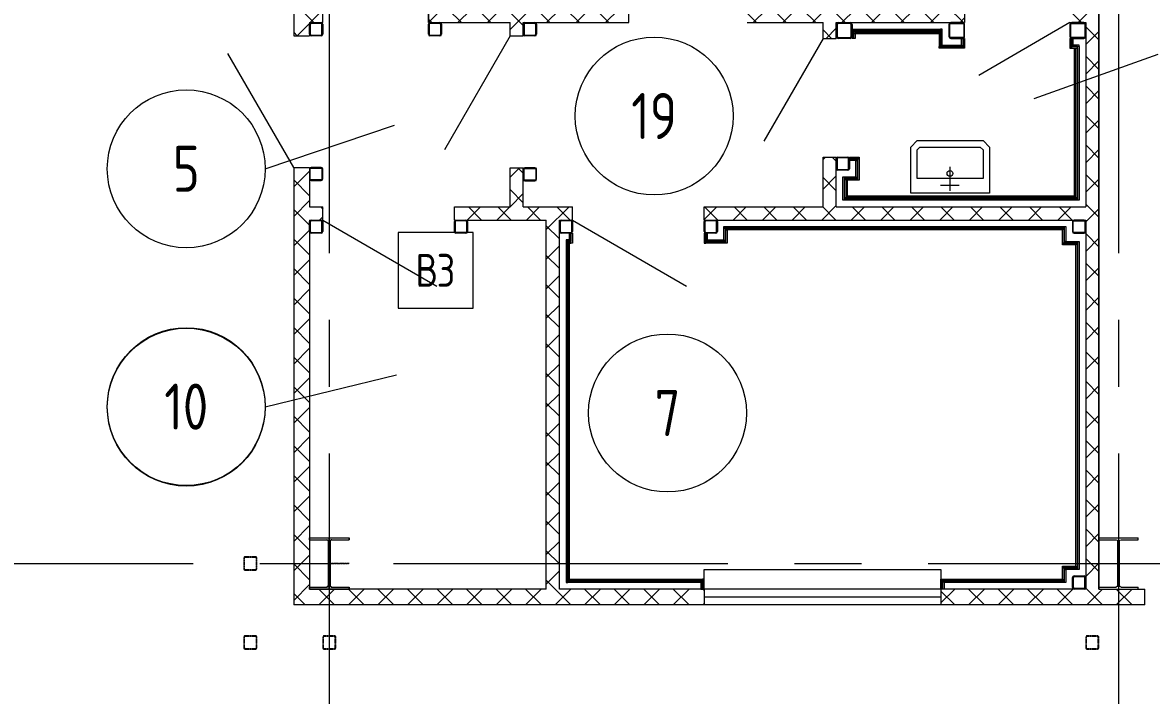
# Model space of a CAD drawing. Header units: millimetres. Extents: x -553547 to 230550, y -59438 to 214451.
# Drawn here: x 89583 to 98164, y 7487 to 12601 of the extents above; entities that cross this region are included whole.
import ezdxf
from ezdxf import colors
from ezdxf.entities.mleader import LeaderData, LeaderLine
from ezdxf.math import Vec2, Vec3

# ---------------------------------------------------------------- set-up
doc = ezdxf.new("R2010")
doc.units = ezdxf.units.MM
doc.linetypes.add('GOST2.303 6', pattern=[12, 8, -1.5, 1, -1.5])
doc.linetypes.add('осевая', pattern=[50.8, 31.75, -6.35, 6.35, -6.35])
for name, color, linetype, lineweight in [('0Оси', 252, 'GOST2.303 6', 13), ('_Оси', 252, 'Continuous', 9), ('АР_Двери', 250, 'Continuous', 9), ('АР_Окна', 160, 'Continuous', 20), ('АР_Площади', 250, 'Continuous', 20), ('АР_Размеры', 7, 'Continuous', 20), ('АР_Стены и перегородки', 154, 'Continuous', 50), ('АР_Штриховка', 7, 'Continuous', 20), ('Цоколь', 253, 'Continuous', 35)]:
    doc.layers.add(name, color=color, linetype=linetype, lineweight=lineweight)
doc.layers.add('АТ_Кабельный короб', color=7, linetype='Continuous', lineweight=50, true_color=0xff01ff)
doc.styles.add('GOST type A', font='GOST2304A.ttf')
doc.linetypes.add('КАБЕЛЬ_В_КОРОБЕ', pattern='A,5,[130,ltypeshp.shx,S=1,R=0,X=0,Y=0],1.5,[130,ltypeshp.shx,S=1.5,R=90,X=0,Y=-1],0,[130,ltypeshp.shx,S=2.1,R=90,X=0,Y=1],1,[130,ltypeshp.shx,S=1,R=0,X=0.5,Y=0],5', length=12.5)

# ---------------------------------------------------------------- blocks, each defined once
blk = doc.blocks.new('Несущая колонна')
at = {"color": 0, "linetype": 'ByBlock', "lineweight": -2, "extrusion": (0, 0, -1)}
for p, q in [((74798.1, 37252.3), (74798.1, 37267.3)), ((74798.1, 37267.3), (75098.1, 37267.3)), ((74798.1, 37252.3), (74929.1, 37252.3)), ((74967.1, 37252.3), (75098.1, 37252.3)), ((75098.1, 37252.3), (75098.1, 37267.3)), ((74942.1, 36905.3), (74942.1, 37239.3)), ((74954.1, 36905.3), (74954.1, 37239.3)), ((74798.1, 36877.3), (74798.1, 36892.3)), ((74798.1, 36892.3), (74929.1, 36892.3)), ((74798.1, 36877.3), (75098.1, 36877.3)), ((74967.1, 36892.3), (75098.1, 36892.3)), ((75098.1, 36877.3), (75098.1, 36892.3))]:
    blk.add_line(p, q, dxfattribs=at)
at = {"color": 18, "lineweight": 0, "true_color": 0x000000}
for points in [[(74948.1, 37267.3), (74948.1, 36877.3)], [(74954.1, 37072.3), (74942.1, 37072.3)]]:
    blk.add_lwpolyline(points, dxfattribs=at)
at = {"color": 0, "linetype": 'ByBlock', "lineweight": -2, "extrusion": (0, 0, -1)}
for centre, start, end in [((-74929.1, 37239.3), 90, 180), ((-74967.1, 37239.3), 360, 90), ((-74929.1, 36905.3), 180, 270), ((-74967.1, 36905.3), 270, 0)]:
    blk.add_arc(centre, 13, start, end, dxfattribs=at)
blk = doc.blocks.new('A$C62bef24c')
at = {"color": 252}
for points in [[(-640, -50.2), (-560, -50.2, 0.414214), (-550, -40.2), (-550, 39.8, 0.414214), (-560, 49.8), (-640, 49.8, 0.414214), (-650, 39.8), (-650, -40.2, 0.414214)], [(-640, -46.2), (-560, -46.2, 0.414214), (-554, -40.2), (-554, 39.8, 0.414214), (-560, 45.8), (-640, 45.8, 0.414214), (-646, 39.8), (-646, -40.2, 0.414214)], [(-640, -650.2), (-560, -650.2, 0.414214), (-550, -640.2), (-550, -560.2, 0.414214), (-560, -550.2), (-640, -550.2, 0.414214), (-650, -560.2), (-650, -640.2, 0.414214)], [(-640, -646.2), (-560, -646.2, 0.414214), (-554, -640.2), (-554, -560.2, 0.414214), (-560, -554.2), (-640, -554.2, 0.414214), (-646, -560.2), (-646, -640.2, 0.414214)], [(-40, -650.2), (40, -650.2, 0.414214), (50, -640.2), (50, -560.2, 0.414214), (40, -550.2), (-40, -550.2, 0.414214), (-50, -560.2), (-50, -640.2, 0.414214)], [(-40, -646.2), (40, -646.2, 0.414214), (46, -640.2), (46, -560.2, 0.414214), (40, -554.2), (-40, -554.2, 0.414214), (-46, -560.2), (-46, -640.2, 0.414214)], [(5760, -650.2), (5840, -650.2, 0.414214), (5850, -640.2), (5850, -560.2, 0.414214), (5840, -550.2), (5760, -550.2, 0.414214), (5750, -560.2), (5750, -640.2, 0.414214)], [(5760, -646.2), (5840, -646.2, 0.414214), (5846, -640.2), (5846, -560.2, 0.414214), (5840, -554.2), (5760, -554.2, 0.414214), (5754, -560.2), (5754, -640.2, 0.414214)]]:
    blk.add_lwpolyline(points, format="xyb", close=True, dxfattribs=at)
at = {"layer": '0Оси', "color": 252}
for p, q in [((0, 0), (0, 195)), ((0, 195), (0, -195)), ((-150, 0), (150, 0)), ((150, 0), (0, 0))]:
    blk.add_line(p, q, dxfattribs=at)
blk = doc.blocks.new('АР')
at = {"color": 252}
ml = blk.add_multileader_mtext('Standard', dxfattribs=at)
ml.set_content('0,000', color=252, style='GOST type A')
ml.set_leader_properties(color=256)
ml.build(insert=Vec2(0, 0))
ml.multileader.update_dxf_attribs({"has_dogleg": 0, "has_text_frame": 1, "text_left_attachment_type": 7, "text_right_attachment_type": 6, "dogleg_length": 0, "arrow_head_size": 200})
ctx = ml.context
ctx.base_point, ctx.char_height, ctx.arrow_head_size, ctx.landing_gap_size, ctx.plane_origin = Vec3(649404.1, -245448.8), 250, 200, 50, Vec3(-514199.9, -248177.5)
ctx.left_attachment, ctx.right_attachment = 7, 6
notes = []
notes.append((ctx, [(0, (0, 0, 0), (0, 0), (1, 0), 1, [])]))
ctx.mtext.insert, ctx.mtext.flow_direction = Vec3(649454.1, -245161.3), 5
ml = blk.add_multileader_mtext('Standard', dxfattribs=at)
ml.set_content('0,000', color=252, style='GOST type A')
ml.set_leader_properties(color=256)
ml.build(insert=Vec2(0, 0))
ml.multileader.update_dxf_attribs({"has_dogleg": 0, "has_text_frame": 1, "text_left_attachment_type": 7, "text_right_attachment_type": 6, "dogleg_length": 0, "arrow_head_size": 200})
ctx = ml.context
ctx.base_point, ctx.char_height, ctx.arrow_head_size, ctx.landing_gap_size, ctx.plane_origin = Vec3(641715.8, -241787.5), 250, 200, 50, Vec3(-521888.2, -239063.6)
ctx.left_attachment, ctx.right_attachment = 7, 6
notes.append((ctx, [(0, (0, 0, 0), (0, 0), (1, 0), 1, [])]))
ctx.mtext.insert, ctx.mtext.flow_direction = Vec3(641765.8, -241500), 5
ml = blk.add_multileader_mtext('Standard', dxfattribs=at)
ml.set_content('-0,020', color=252, style='GOST type A')
ml.set_leader_properties(color=256)
ml.build(insert=Vec2(0, 0))
ml.multileader.update_dxf_attribs({"has_dogleg": 0, "has_text_frame": 1, "text_left_attachment_type": 7, "text_right_attachment_type": 6, "dogleg_length": 0, "arrow_head_size": 200})
ctx = ml.context
ctx.base_point, ctx.char_height, ctx.arrow_head_size, ctx.landing_gap_size, ctx.plane_origin = Vec3(677883.5, -235529.3), 250, 200, 50, Vec3(-485627.9, -231830.1)
ctx.left_attachment, ctx.right_attachment = 7, 6
notes.append((ctx, [(0, (0, 0, 0), (0, 0), (1, 0), 1, [])]))
ctx.mtext.insert, ctx.mtext.flow_direction = Vec3(677933.5, -235241.8), 5
ml = blk.add_multileader_mtext('Standard', dxfattribs=at)
ml.set_content('0,000', color=252, style='GOST type A')
ml.set_leader_properties(color=256)
ml.build(insert=Vec2(0, 0))
ml.multileader.update_dxf_attribs({"has_dogleg": 0, "has_text_frame": 1, "text_left_attachment_type": 7, "text_right_attachment_type": 6, "dogleg_length": 0, "arrow_head_size": 200})
ctx = ml.context
ctx.base_point, ctx.char_height, ctx.arrow_head_size, ctx.landing_gap_size, ctx.plane_origin = Vec3(656104.7, -253706.8), 250, 200, 50, Vec3(-507499.3, -250982.9)
ctx.left_attachment, ctx.right_attachment = 7, 6
notes.append((ctx, [(0, (0, 0, 0), (0, 0), (1, 0), 1, [])]))
ctx.mtext.insert, ctx.mtext.flow_direction = Vec3(656154.7, -253419.3), 5
ml = blk.add_multileader_mtext('Standard', dxfattribs=at)
ml.set_content('0,000', color=252, style='GOST type A')
ml.set_leader_properties(color=256)
ml.build(insert=Vec2(0, 0))
ml.multileader.update_dxf_attribs({"has_dogleg": 0, "has_text_frame": 1, "text_left_attachment_type": 7, "text_right_attachment_type": 6, "dogleg_length": 0, "arrow_head_size": 200})
ctx = ml.context
ctx.base_point, ctx.char_height, ctx.arrow_head_size, ctx.landing_gap_size, ctx.plane_origin = Vec3(674120.3, -254449.4), 250, 200, 50, Vec3(-489483.8, -251725.5)
ctx.left_attachment, ctx.right_attachment = 7, 6
notes.append((ctx, [(0, (0, 0, 0), (0, 0), (1, 0), 1, [])]))
ctx.mtext.insert, ctx.mtext.flow_direction = Vec3(674170.3, -254161.9), 5
ml = blk.add_multileader_mtext('Standard', dxfattribs=at)
ml.set_content('0,000', color=252, style='GOST type A')
ml.set_leader_properties(color=256)
ml.build(insert=Vec2(0, 0))
ml.multileader.update_dxf_attribs({"has_dogleg": 0, "has_text_frame": 1, "text_left_attachment_type": 7, "text_right_attachment_type": 6, "dogleg_length": 0, "arrow_head_size": 200})
ctx = ml.context
ctx.base_point, ctx.char_height, ctx.arrow_head_size, ctx.landing_gap_size, ctx.plane_origin = Vec3(683757.5, -246454.6), 250, 200, 50, Vec3(-479846.5, -243730.6)
ctx.left_attachment, ctx.right_attachment = 7, 6
notes.append((ctx, [(0, (0, 0, 0), (0, 0), (1, 0), 1, [])]))
ctx.mtext.insert, ctx.mtext.flow_direction = Vec3(683807.5, -246167), 5
ml = blk.add_multileader_mtext('Standard', dxfattribs=at)
ml.set_content('0,000', color=252, style='GOST type A')
ml.set_leader_properties(color=256)
ml.build(insert=Vec2(0, 0))
ml.multileader.update_dxf_attribs({"has_dogleg": 0, "has_text_frame": 1, "text_left_attachment_type": 7, "text_right_attachment_type": 6, "dogleg_length": 0, "arrow_head_size": 200})
ctx = ml.context
ctx.base_point, ctx.char_height, ctx.arrow_head_size, ctx.landing_gap_size, ctx.plane_origin = Vec3(643346.8, -237132.2), 250, 200, 50, Vec3(-520257.3, -234408.2)
ctx.left_attachment, ctx.right_attachment = 7, 6
notes.append((ctx, [(0, (0, 0, 0), (0, 0), (1, 0), 1, [])]))
ctx.mtext.insert, ctx.mtext.flow_direction = Vec3(643396.8, -236844.6), 5
ml = blk.add_multileader_mtext('Standard', dxfattribs=at)
ml.set_content('+0,100', color=252, style='GOST type A')
ml.set_leader_properties(color=256)
ml.build(insert=Vec2(0, 0))
ml.multileader.update_dxf_attribs({"has_dogleg": 0, "has_text_frame": 1, "text_left_attachment_type": 7, "text_right_attachment_type": 6, "dogleg_length": 0, "arrow_head_size": 200})
ctx = ml.context
ctx.base_point, ctx.char_height, ctx.arrow_head_size, ctx.landing_gap_size, ctx.plane_origin = Vec3(670361, -237807.4), 250, 200, 50, Vec3(-493243.1, -235083.5)
ctx.left_attachment, ctx.right_attachment = 7, 6
notes.append((ctx, [(0, (0, 0, 0), (0, 0), (1, 0), 1, [])]))
ctx.mtext.insert, ctx.mtext.flow_direction = Vec3(670411, -237519.9), 5
ml = blk.add_multileader_mtext('Standard', dxfattribs=at)
ml.set_content('+0,600', color=252, style='GOST type A')
ml.set_leader_properties(color=256)
ml.build(insert=Vec2(0, 0))
ml.multileader.update_dxf_attribs({"has_dogleg": 0, "has_text_frame": 1, "text_left_attachment_type": 7, "text_right_attachment_type": 6, "dogleg_length": 0, "arrow_head_size": 200})
ctx = ml.context
ctx.base_point, ctx.char_height, ctx.arrow_head_size, ctx.landing_gap_size, ctx.plane_origin = Vec3(651984.7, -241980.5), 250, 200, 50, Vec3(-511405.9, -240931)
ctx.left_attachment, ctx.right_attachment = 7, 6
notes.append((ctx, [(0, (0, 0, 0), (0, 0), (1, 0), 1, [])]))
ctx.mtext.insert, ctx.mtext.flow_direction = Vec3(652034.7, -241693), 5
ml = blk.add_multileader_mtext('Standard', dxfattribs=at)
ml.set_content('-0,100', color=252, style='GOST type A')
ml.set_leader_properties(color=256)
ml.build(insert=Vec2(0, 0))
ml.multileader.update_dxf_attribs({"has_dogleg": 0, "has_text_frame": 1, "text_left_attachment_type": 7, "text_right_attachment_type": 6, "dogleg_length": 0, "arrow_head_size": 200})
ctx = ml.context
ctx.base_point, ctx.char_height, ctx.arrow_head_size, ctx.landing_gap_size, ctx.plane_origin = Vec3(648501.3, -240196.6, 75705.6), 250, 200, 50, Vec3(-514889.3, -239147.1, 75705.6)
ctx.left_attachment, ctx.right_attachment = 7, 6
notes.append((ctx, [(0, (0, 0, 0), (0, 0), (1, 0), 1, [])]))
ctx.mtext.insert, ctx.mtext.flow_direction = Vec3(648551.3, -239909, 75705.6), 5
for ctx, leaders in notes:
    for number, flags, end, landing, length, lines in leaders:
        leader = LeaderData()
        leader.index, (leader.has_last_leader_line, leader.has_dogleg_vector, leader.attachment_direction) = number, flags
        leader.last_leader_point, leader.dogleg_vector, leader.dogleg_length = Vec3(end), Vec3(landing), length
        for number, points, colour, breaks in lines:
            line = LeaderLine()
            line.index, line.vertices, line.color, line.breaks = number, Vec3.list(points), colors.encode_raw_color(colour), breaks
            leader.lines.append(line)
        ctx.leaders.append(leader)
blk = doc.blocks.new('план А')
at = {"layer": 'АР_Штриховка', "lineweight": 0, "true_color": 0x636466}
h = blk.add_hatch(dxfattribs=at)
h.set_pattern_fill('ANSI37', color=251, scale=50)
h.set_pattern_definition([(45, (28022.45, -16797.17), (-112.2532, 112.2532), []), (135, (28022.45, -16797.17), (-112.2532, -112.2532), [])])
h.paths.add_polyline_path([(98248.7, -5541.4), (98248.7, -5421.3), (97148.7, -5421.4), (97148.7, -2616.6), (97248.7, -2616.6), (97248.7, -2516.6), (96873.7, -2516.6), (96873.7, -2218.8), (96773.7, -2219.3), (96773.7, -2516.6), (96349.5, -2516.6), (96349.5, -2616.6), (97048.7, -2616.6), (97048.7, -5421.4), (95248.7, -5421.4), (95248.7, -2616.6), (95349.5, -2616.6), (95349.5, -2516.6), (95248.7, -2516.6), (95248.7, -2216.6), (95128.7, -2216.6), (95128.7, -5541.4)], flags=17)
h.paths.add_polyline_path([(100048.7, -5421.2), (100048.7, -5541.4), (101598.7, -5541.4), (101598.7, -5421.4), (101248.7, -5421.4), (101248.7, 1123.6), (101148.7, 1123.6), (101148.7, 683.6), (95248.7, 683.6), (95248.7, 1123.6), (95128.7, 1123.6), (95128.7, 633.8), (95128.7, -1216.4), (95248.7, -1216.4), (95248.7, -1116.4), (95350.8, -1116.4), (95350.8, -1016.4), (95248.7, -1016.4), (95248.7, 563.6), (97448.7, 563.6), (97448.7, -1016.1), (96152.2, -1016.4), (96152.2, -1116.4), (96773.7, -1116.4), (96773.7, -1216.4), (96873.7, -1216.4), (96873.7, -1116.4), (97498.8, -1116.1), (97675.4, -1115.9), (97675.4, -1016), (97548.7, -1016.1), (97548.7, 563.6), (100098.7, 563.7), (100098.7, -1016.4), (98576.3, -1016.4), (98576.3, -1115.9), (99152.4, -1115.9), (99152.4, -1236.4), (99252.4, -1236.4), (99252.4, -1115.9), (100228.7, -1115.9), (100228.7, -1016.4), (100198.7, -1016.4), (100198.7, 563.6), (101148.7, 563.6), (101148.7, -1015.9), (101028.7, -1015.9), (101028.7, -1115.9), (101148.7, -1115.9), (101148.7, -2516.6), (99252.4, -2516.6), (99252.4, -2138.6), (99152.4, -2138.6), (99152.4, -2516.6), (98248.7, -2516.6), (98248.7, -2616.6), (101148.7, -2616.6), (101148.7, -5421.4), (100068.7, -5421.2)])
at = {"color": 251, "linetype": 'Continuous', "lineweight": 0, "ltscale": 0.5, "true_color": 0x636466}
for p, q in [((95248.7, -1204.4), (95248.7, -1128.4)), ((95254.7, -1128.4), (95254.7, -1204.4)), ((95260.7, -1116.4), (95336.7, -1116.4)), ((95336.7, -1122.4), (95260.7, -1122.4)), ((95342.7, -1204.4), (95342.7, -1128.4)), ((95348.7, -1128.4), (95348.7, -1204.4)), ((96152.2, -1204.4), (96152.2, -1128.4)), ((96158.2, -1128.4), (96158.2, -1204.4)), ((96164.2, -1116.4), (96240.2, -1116.4)), ((96240.2, -1122.4), (96164.2, -1122.4)), ((96246.2, -1204.4), (96246.2, -1128.4)), ((96252.2, -1128.4), (96252.2, -1204.4)), ((96873.7, -1204.4), (96873.7, -1128.4)), ((96879.7, -1128.4), (96879.7, -1204.4)), ((96885.7, -1116.4), (96961.7, -1116.4)), ((96961.7, -1122.4), (96885.7, -1122.4)), ((96967.7, -1204.4), (96967.7, -1128.4)), ((96973.7, -1128.4), (96973.7, -1204.4)), ((99252.4, -1222), (99252.4, -1130.8)), ((99259.6, -1130.8), (99259.6, -1222)), ((99266.8, -1116.4), (99358, -1116.4)), ((99358, -1123.6), (99266.8, -1123.6)), ((99365.2, -1222), (99365.2, -1130.8)), ((99372.4, -1130.8), (99372.4, -1222)), ((100108.7, -1130.8), (100108.7, -1222)), ((100115.9, -1222), (100115.9, -1130.8)), ((100214.3, -1116.4), (100123.1, -1116.4)), ((100123.1, -1123.6), (100214.3, -1123.6)), ((100221.5, -1130.8), (100221.5, -1222)), ((100228.7, -1222), (100228.7, -1130.8)), ((101028.7, -1130.8), (101028.7, -1222)), ((101035.9, -1222), (101035.9, -1130.8)), ((101134.3, -1116.4), (101043.1, -1116.4)), ((101043.1, -1123.6), (101134.3, -1123.6)), ((101141.5, -1130.8), (101141.5, -1222)), ((101148.7, -1222), (101148.7, -1130.8)), ((95260.7, -1210.4), (95336.7, -1210.4)), ((95336.7, -1216.4), (95260.7, -1216.4)), ((96164.2, -1210.4), (96240.2, -1210.4)), ((96240.2, -1216.4), (96164.2, -1216.4)), ((96885.7, -1210.4), (96961.7, -1210.4)), ((96961.7, -1216.4), (96885.7, -1216.4)), ((99266.8, -1229.2), (99358, -1229.2)), ((99358, -1236.4), (99266.8, -1236.4)), ((100214.3, -1229.2), (100123.1, -1229.2)), ((100123.1, -1236.4), (100214.3, -1236.4)), ((101134.3, -1229.2), (101043.1, -1229.2)), ((101043.1, -1236.4), (101134.3, -1236.4)), ((99264.4, -2138.6), (99340.4, -2138.6)), ((99340.4, -2144.6), (99264.4, -2144.6)), ((95248.7, -2228.6), (95248.7, -2304.6)), ((95254.7, -2304.6), (95254.7, -2228.6)), ((95336.7, -2216.6), (95260.7, -2216.6)), ((95260.7, -2222.6), (95336.7, -2222.6)), ((95342.7, -2228.6), (95342.7, -2304.6)), ((95348.7, -2304.6), (95348.7, -2228.6)), ((96873.7, -2231.1), (96873.7, -2307.1)), ((96879.7, -2307.1), (96879.7, -2231.1)), ((96961.7, -2219.1), (96885.7, -2219.1)), ((96885.7, -2225.1), (96961.7, -2225.1)), ((96967.7, -2231.1), (96967.7, -2307.1)), ((96973.7, -2307.1), (96973.7, -2231.1)), ((99252.4, -2226.6), (99252.4, -2150.6)), ((99258.4, -2150.6), (99258.4, -2226.6)), ((99346.4, -2226.6), (99346.4, -2150.6)), ((99352.4, -2150.6), (99352.4, -2226.6)), ((95336.7, -2310.6), (95260.7, -2310.6)), ((95260.7, -2316.6), (95336.7, -2316.6)), ((96961.7, -2313.1), (96885.7, -2313.1)), ((99264.4, -2232.6), (99340.4, -2232.6)), ((99340.4, -2238.6), (99264.4, -2238.6)), ((96885.7, -2319.1), (96961.7, -2319.1)), ((95248.7, -2704.6), (95248.7, -2628.6)), ((95254.7, -2628.6), (95254.7, -2704.6)), ((95260.7, -2616.6), (95336.7, -2616.6)), ((95336.7, -2622.6), (95260.7, -2622.6)), ((95342.7, -2704.6), (95342.7, -2628.6)), ((95348.7, -2628.6), (95348.7, -2704.6)), ((96349.5, -2704.6), (96349.5, -2628.6)), ((96355.5, -2628.6), (96355.5, -2704.6)), ((96361.5, -2616.6), (96437.5, -2616.6)), ((96437.5, -2622.6), (96361.5, -2622.6)), ((96443.5, -2704.6), (96443.5, -2628.6)), ((96449.5, -2628.6), (96449.5, -2704.6)), ((97148.7, -2704.6), (97148.7, -2628.6)), ((97154.7, -2628.6), (97154.7, -2704.6)), ((97160.7, -2616.6), (97236.7, -2616.6)), ((97236.7, -2622.6), (97160.7, -2622.6)), ((97242.7, -2704.6), (97242.7, -2628.6)), ((97248.7, -2628.6), (97248.7, -2704.6)), ((98248.7, -2704.6), (98248.7, -2628.6)), ((98254.7, -2628.6), (98254.7, -2704.6)), ((98260.7, -2616.6), (98336.7, -2616.6)), ((98336.7, -2622.6), (98260.7, -2622.6)), ((98342.7, -2704.6), (98342.7, -2628.6)), ((98348.7, -2628.6), (98348.7, -2704.6)), ((101048.7, -2628.6), (101048.7, -2704.6)), ((101054.7, -2704.6), (101054.7, -2628.6)), ((101136.7, -2616.6), (101060.7, -2616.6)), ((101060.7, -2622.6), (101136.7, -2622.6)), ((101142.7, -2628.6), (101142.7, -2704.6)), ((101148.7, -2704.6), (101148.7, -2628.6)), ((95260.7, -2710.6), (95336.7, -2710.6)), ((95336.7, -2716.6), (95260.7, -2716.6)), ((96361.5, -2710.6), (96437.5, -2710.6)), ((96437.5, -2716.6), (96361.5, -2716.6)), ((97160.7, -2710.6), (97236.7, -2710.6)), ((97236.7, -2716.6), (97160.7, -2716.6)), ((98260.7, -2710.6), (98336.7, -2710.6)), ((98336.7, -2716.6), (98260.7, -2716.6)), ((101136.7, -2710.6), (101060.7, -2710.6)), ((101060.7, -2716.6), (101136.7, -2716.6)), ((101048.7, -5409.4), (101048.7, -5333.4)), ((101048.7, -5409.4), (101048.7, -5333.4)), ((101054.7, -5333.4), (101054.7, -5409.4)), ((101054.7, -5333.4), (101054.7, -5409.4)), ((101060.7, -5321.4), (101136.7, -5321.4)), ((101060.7, -5321.4), (101136.7, -5321.4)), ((101136.7, -5327.4), (101060.7, -5327.4)), ((101136.7, -5327.4), (101060.7, -5327.4)), ((101142.7, -5409.4), (101142.7, -5333.4)), ((101142.7, -5409.4), (101142.7, -5333.4)), ((101148.7, -5333.4), (101148.7, -5409.4)), ((101148.7, -5333.4), (101148.7, -5409.4)), ((101060.7, -5415.4), (101136.7, -5415.4)), ((101060.7, -5415.4), (101136.7, -5415.4)), ((101136.7, -5421.4), (101060.7, -5421.4)), ((101136.7, -5421.4), (101060.7, -5421.4))]:
    blk.add_line(p, q, dxfattribs=at)
at = {"color": 251, "linetype": 'ByBlock', "lineweight": 0, "true_color": 0x636466}
for p, q in [((100116.5, -2211.4), (100116.5, -2394.3)), ((100116.5, -2211.4), (100116.5, -2394.3)), ((100187.7, -2353.7), (100045.2, -2353.7)), ((100187.7, -2353.7), (100045.2, -2353.7))]:
    blk.add_line(p, q, dxfattribs=at)
for points in [[(100418.5, -2412.4), (99818.5, -2412.4), (99818.5, -2062.4), (99868.5, -2012.4), (100368.5, -2012.4), (100418.5, -2062.4)], [(100368.5, -2299.9), (99868.5, -2299.9), (99868.5, -2083.1), (99889.2, -2062.4), (100347.8, -2062.4), (100368.5, -2083.1)]]:
    blk.add_lwpolyline(points, close=True, dxfattribs=at)
blk.add_circle((100116.5, -2262.4), 21.7, dxfattribs=at)
blk.add_circle((100116.5, -2262.4), 21.7, dxfattribs=at)
at = {"color": 251, "linetype": 'Continuous', "lineweight": 0, "ltscale": 0.5, "true_color": 0x636466}
for centre, radius, start, end in [((95260.7, -1128.4), 12, 90, 180), ((95336.7, -1128.4), 12, 0, 90), ((96164.2, -1128.4), 12, 90, 180), ((96240.2, -1128.4), 12, 0, 90), ((96885.7, -1128.4), 12, 90, 180), ((96961.7, -1128.4), 12, 0, 90), ((99266.8, -1130.8), 14.4, 90, 180), ((99358, -1130.8), 14.4, 0, 90), ((100123.1, -1130.8), 14.4, 90, 180), ((100214.3, -1130.8), 14.4, 0, 90), ((101043.1, -1130.8), 14.4, 90, 180), ((101134.3, -1130.8), 14.4, 0, 90), ((95260.7, -1204.4), 12, 180, 270), ((95336.7, -1204.4), 12, 270, 0), ((96164.2, -1204.4), 12, 180, 270), ((96240.2, -1204.4), 12, 270, 0), ((96885.7, -1204.4), 12, 180, 270), ((96961.7, -1204.4), 12, 270, 0), ((99266.8, -1222), 14.4, 180, 270), ((99358, -1222), 14.4, 270, 0), ((100123.1, -1222), 14.4, 180, 270), ((100214.3, -1222), 14.4, 270, 0), ((101043.1, -1222), 14.4, 180, 270), ((101134.3, -1222), 14.4, 270, 0), ((99264.4, -2150.6), 12, 90, 180), ((99340.4, -2150.6), 12, 0, 90), ((95260.7, -2228.6), 12, 90, 180), ((95336.7, -2228.6), 12, 0, 90), ((96885.7, -2231.1), 12, 90, 180), ((96961.7, -2231.1), 12, 0, 90), ((99264.4, -2226.6), 12, 180, 270), ((99340.4, -2226.6), 12, 270, 0), ((95260.7, -2304.6), 12, 180, 270), ((95336.7, -2304.6), 12, 270, 0), ((96885.7, -2307.1), 12, 180, 270), ((96961.7, -2307.1), 12, 270, 0), ((95260.7, -2628.6), 12, 90, 180), ((95336.7, -2628.6), 12, 0, 90), ((96361.5, -2628.6), 12, 90, 180), ((96437.5, -2628.6), 12, 0, 90), ((97160.7, -2628.6), 12, 90, 180), ((97236.7, -2628.6), 12, 0, 90), ((98260.7, -2628.6), 12, 90, 180), ((98336.7, -2628.6), 12, 0, 90), ((101060.7, -2628.6), 12, 90, 180), ((101136.7, -2628.6), 12, 0, 90), ((95260.7, -2704.6), 12, 180, 270), ((95336.7, -2704.6), 12, 270, 0), ((96361.5, -2704.6), 12, 180, 270), ((96437.5, -2704.6), 12, 270, 0), ((97160.7, -2704.6), 12, 180, 270), ((97236.7, -2704.6), 12, 270, 0), ((98260.7, -2704.6), 12, 180, 270), ((98336.7, -2704.6), 12, 270, 0), ((101060.7, -2704.6), 12, 180, 270), ((101136.7, -2704.6), 12, 270, 0), ((101060.7, -5333.4), 12, 90, 180), ((101060.7, -5333.4), 12, 90, 180), ((101136.7, -5333.4), 12, 0, 90), ((101136.7, -5333.4), 12, 0, 90), ((101060.7, -5409.4), 12, 180, 270), ((101060.7, -5409.4), 12, 180, 270), ((101136.7, -5409.4), 12, 270, 0), ((101136.7, -5409.4), 12, 270, 0)]:
    blk.add_arc(centre, radius, start, end, dxfattribs=at)
at = {"color": 251, "linetype": 'Continuous', "lineweight": 0, "ltscale": 0.5, "true_color": 0x636466, "extrusion": (-7.84844e-15, 1.89478e-14, -1)}
for centre, radius, start, end in [((-95260.7, -1128.4), 6, 0, 90), ((-96164.2, -1128.4), 6, 0, 90), ((-96885.7, -1128.4), 6, 0, 90), ((-99358, -1222), 7.2, 180, 270), ((-99264.4, -2150.6), 6, 0, 90), ((-95336.7, -2304.6), 6, 180, 270), ((-96961.7, -2307.1), 6, 180, 270), ((-95260.7, -2628.6), 6, 0, 90), ((-96361.5, -2628.6), 6, 0, 90), ((-97160.7, -2628.6), 6, 0, 90), ((-98260.7, -2628.6), 6, 0, 90)]:
    blk.add_arc(centre, radius, start, end, dxfattribs=at)
at = {"color": 251, "linetype": 'Continuous', "lineweight": 0, "ltscale": 0.5, "true_color": 0x636466, "extrusion": (-7.84844e-15, -1.89478e-14, -1)}
for centre, radius, start, end in [((-95336.7, -1128.4), 6, 90, 180), ((-96240.2, -1128.4), 6, 90, 180), ((-96961.7, -1128.4), 6, 90, 180), ((-99358, -1130.8), 7.2, 90, 180), ((-99340.4, -2150.6), 6, 90, 180), ((-95260.7, -2304.6), 6, 270, 0), ((-96885.7, -2307.1), 6, 270, 0), ((-95336.7, -2628.6), 6, 90, 180), ((-96437.5, -2628.6), 6, 90, 180), ((-97236.7, -2628.6), 6, 90, 180), ((-98336.7, -2628.6), 6, 90, 180), ((-101136.7, -5333.4), 6, 90, 180), ((-101136.7, -5333.4), 6, 90, 180)]:
    blk.add_arc(centre, radius, start, end, dxfattribs=at)
at = {"color": 251, "linetype": 'Continuous', "lineweight": 0, "ltscale": 0.5, "true_color": 0x636466, "extrusion": (1.89478e-14, -7.84844e-15, -1)}
for centre, radius, start, end in [((-99266.8, -1130.8, 0), 7.2, 0, 90), ((-101136.7, -2704.6, 0), 6, 180, 270), ((-101060.7, -5333.4, 0), 6, 0, 90), ((-101060.7, -5333.4, 0), 6, 0, 90)]:
    blk.add_arc(centre, radius, start, end, dxfattribs=at)
at = {"color": 251, "linetype": 'Continuous', "lineweight": 0, "ltscale": 0.5, "true_color": 0x636466, "extrusion": (7.84844e-15, -1.89478e-14, -1)}
for centre, radius in [((-100123.1, -1130.8), 7.2), ((-101043.1, -1130.8), 7.2), ((-101060.7, -2628.6), 6)]:
    blk.add_arc(centre, radius, 0, 90, dxfattribs=at)
at = {"color": 251, "linetype": 'Continuous', "lineweight": 0, "ltscale": 0.5, "true_color": 0x636466, "extrusion": (-1.89478e-14, -7.84844e-15, -1)}
for centre, radius, start, end in [((-100214.3, -1130.8, 0), 7.2, 90, 180), ((-101134.3, -1130.8, 0), 7.2, 90, 180), ((-95260.7, -1204.4, 0), 6, 270, 0), ((-96164.2, -1204.4, 0), 6, 270, 0), ((-96885.7, -1204.4, 0), 6, 270, 0), ((-95336.7, -2228.6, 0), 6, 90, 180), ((-96961.7, -2231.1, 0), 6, 90, 180), ((-99264.4, -2226.6, 0), 6, 270, 0), ((-95260.7, -2704.6, 0), 6, 270, 0), ((-96361.5, -2704.6, 0), 6, 270, 0), ((-97160.7, -2704.6, 0), 6, 270, 0), ((-98260.7, -2704.6, 0), 6, 270, 0)]:
    blk.add_arc(centre, radius, start, end, dxfattribs=at)
at = {"color": 251, "linetype": 'Continuous', "lineweight": 0, "ltscale": 0.5, "true_color": 0x636466, "extrusion": (-1.89478e-14, 7.84844e-15, -1)}
for centre, radius, start, end in [((-95336.7, -1204.4, 0), 6, 180, 270), ((-96240.2, -1204.4, 0), 6, 180, 270), ((-96961.7, -1204.4, 0), 6, 180, 270), ((-100214.3, -1222, 0), 7.2, 180, 270), ((-101134.3, -1222, 0), 7.2, 180, 270), ((-95260.7, -2228.6, 0), 6, 0, 90), ((-96885.7, -2231.1, 0), 6, 0, 90), ((-99340.4, -2226.6, 0), 6, 180, 270), ((-95336.7, -2704.6, 0), 6, 180, 270), ((-96437.5, -2704.6, 0), 6, 180, 270), ((-97236.7, -2704.6, 0), 6, 180, 270), ((-98336.7, -2704.6, 0), 6, 180, 270)]:
    blk.add_arc(centre, radius, start, end, dxfattribs=at)
at = {"color": 251, "linetype": 'Continuous', "lineweight": 0, "ltscale": 0.5, "true_color": 0x636466, "extrusion": (1.89478e-14, 7.84844e-15, -1)}
for centre, radius in [((-99266.8, -1222, 0), 7.2), ((-101060.7, -2704.6, 0), 6)]:
    blk.add_arc(centre, radius, 270, 0, dxfattribs=at)
at = {"color": 251, "linetype": 'Continuous', "lineweight": 0, "ltscale": 0.5, "true_color": 0x636466, "extrusion": (7.84844e-15, 1.89478e-14, -1)}
for centre, radius, start, end in [((-100123.1, -1222), 7.2, 270, 0), ((-101043.1, -1222), 7.2, 270, 0), ((-101136.7, -2628.6), 6, 90, 180)]:
    blk.add_arc(centre, radius, start, end, dxfattribs=at)
at = {"color": 251, "linetype": 'Continuous', "lineweight": 0, "ltscale": 0.5, "true_color": 0x636466, "extrusion": (0, 0, -1)}
for centre, start, end in [((-101060.7, -5409.4), 270, 0), ((-101060.7, -5409.4), 270, 0), ((-101136.7, -5409.4), 180, 270), ((-101136.7, -5409.4), 180, 270)]:
    blk.add_arc(centre, 6, start, end, dxfattribs=at)
at = {"layer": '_Оси', "color": 251, "linetype": 'осевая', "lineweight": 0, "ltscale": 80, "true_color": 0x636466}
for p, q in [((95398.7, 11864.9), (95398.7, -12837.6)), ((101398.7, 11864.9), (101398.7, -12837.6)), ((87759.7, -5226.4), (135410.5, -5226.4))]:
    blk.add_line(p, q, dxfattribs=at)
at = {"layer": 'АР_Двери', "color": 251, "lineweight": 0, "true_color": 0x636466}
for p, q in [((101028.7, -1115.9), (100335.9, -1518.1)), ((96773.7, -1216.4), (96273.7, -2082.6)), ((99152.4, -1236.4), (98702.5, -2018.1)), ((95128.7, -2216.6), (94628.7, -1350.5)), ((95349.5, -2616.6), (96215.5, -3118.6)), ((97248.7, -2616.6), (98114.7, -3118.6))]:
    blk.add_line(p, q, dxfattribs=at)
at = {"layer": 'АР_Окна', "color": 251, "lineweight": 0, "true_color": 0x636466}
for p, q in [((100048.7, -5421.4), (98248.7, -5421.4)), ((100048.7, -5481.4), (98248.7, -5481.4)), ((100048.7, -5541.4), (98248.7, -5541.4))]:
    blk.add_line(p, q, dxfattribs=at)
blk.add_lwpolyline([(98248.7, -5421.4), (98248.7, -5271.4), (100048.7, -5271.4), (100048.7, -5421.4), (98248.7, -5421.4)], dxfattribs=at)
at = {"layer": 'АР_Площади', "color": 251, "lineweight": 0, "true_color": 0x636466}
for points in [[(101698.2, -1359.6), (100753.4, -1696.3)], [(94911.5, -2227.1), (95893.9, -1896.7)], [(94911.5, -4036.7), (95910.2, -3792.8)]]:
    blk.add_lwpolyline(points, dxfattribs=at)
for centre in [(97868.3, -1826.1), (94311.5, -2227.1), (94311.5, -4034.7), (94311.5, -4038.7), (97969.9, -4083)]:
    blk.add_circle(centre, 600, dxfattribs=at)
at = {"layer": 'АР_Размеры', "color": 251, "lineweight": 0, "true_color": 0x636466}
for points in [[(99372.4, -1190.9), (99372.4, -1199.9), (100033.7, -1199.9)], [(99327.4, -2288.6), (99336.4, -2288.6), (99336.4, -2441.6), (99336.4, -2432.6), (101073.7, -2432.6), (101064.7, -2432.6), (101064.7, -1311.4)]]:
    blk.add_lwpolyline(points, dxfattribs=at)
at = {"layer": 'АР_Стены и перегородки', "color": 251, "lineweight": 0, "true_color": 0x636466}
for p, q in [((95128.7, 1123.6), (95128.7, -1216.4)), ((101248.7, -1916.4), (101248.7, 1123.6)), ((101248.7, 283.9), (101248.7, -1821.4)), ((101248.7, 6.8), (101248.7, -2199.1)), ((95350.8, -1116.4), (95350.8, -1016.4)), ((96152.2, -1116.4), (96152.2, -1016.4)), ((97675.4, -1115.9), (97675.4, -1015.9)), ((95248.7, -1116.4), (95248.7, -1216.4)), ((101148.7, -1115.9), (101148.7, -2516.6)), ((95128.7, -1216.4), (95248.7, -1216.4)), ((96773.7, -1216.4), (96873.7, -1216.4)), ((99152.4, -1236.4), (99252.4, -1236.4)), ((101248.7, -1821.4), (101248.7, -5421.4)), ((101248.7, -5421.4), (101248.7, -1916.4)), ((99152.4, -2137.5), (99252.4, -2137.5)), ((95128.7, -2216.6), (95248.7, -2216.6)), ((95128.7, -2216.6), (95128.7, -2716.6)), ((95248.7, -2216.6), (95248.7, -2516.6)), ((96773.7, -2219.1), (96873.7, -2219.1)), ((101248.7, -2199.1), (101248.7, -5421.4)), ((95248.7, -2336.4), (95248.7, -2516.6)), ((101148.7, -2336.4), (101148.7, -2516.6)), ((95128.7, -2436.4), (95128.7, -5541.4)), ((95349.5, -2616.6), (95349.5, -2516.6)), ((96349.5, -2616.6), (96349.5, -2516.6)), ((97248.7, -2616.6), (97248.7, -2516.6)), ((98248.7, -2616.6), (98248.7, -2516.6)), ((95248.7, -2616.6), (95248.7, -5421.4)), ((95248.7, -2616.6), (95248.7, -5421.4)), ((101148.7, -2616.6), (101148.7, -5421.4)), ((101148.7, -2616.6), (101148.7, -5421.4)), ((95128.7, -2716.6), (95128.7, -5541.4)), ((95769.8, -5421.4), (95248.7, -5421.4)), ((97048.7, -5421.4), (95769.8, -5421.4)), ((98248.7, -5421.4), (97148.7, -5421.4)), ((98248.7, -5421.4), (98248.7, -5541.4)), ((101148.7, -5421.4), (100048.7, -5421.4)), ((100048.7, -5421.4), (100048.7, -5541.4)), ((101548.7, -5421.4), (101598.7, -5421.4)), ((101598.7, -5541.4), (101598.7, -5421.4)), ((98248.7, -5541.4), (95128.7, -5541.4)), ((96769.8, -5541.4), (95128.7, -5541.4)), ((98248.7, -5541.4), (96769.8, -5541.4)), ((100318.7, -5541.4), (100048.7, -5541.4)), ((101598.7, -5541.4), (100048.7, -5541.4)), ((101248.7, -5541.4), (100318.7, -5541.4))]:
    blk.add_line(p, q, dxfattribs=at)
for points in [[(96152.2, -1016.4), (96152.2, -1116.4)], [(100228.7, -1015.9), (100228.7, -1115.9)], [(98576.3, -1114.4), (99152.4, -1115.9)], [(95248.7, -1116.4), (95350.8, -1116.4)], [(96152.2, -1116.4), (96773.7, -1116.4)], [(96773.7, -1216.4), (96773.7, -1116.4)], [(96873.7, -1116.4), (97168.6, -1116.5)], [(96873.7, -1216.4), (96873.7, -1116.4)], [(97034.2, -1116.4), (97675.4, -1115.9)], [(99152.4, -1236.4), (99152.4, -1115.9)], [(99252.4, -1236.4), (99252.4, -1115.9)], [(99252.4, -1115.9), (100228.7, -1115.9)], [(101028.7, -1115.9), (101148.7, -1115.9)], [(99152.4, -1236.4), (99252.4, -1236.4)], [(98248.7, -2516.6), (99152.4, -2516.6), (99152.4, -2138.6)], [(99152.4, -2137.5), (99252.4, -2137.5)], [(99252.4, -2516.6), (99252.4, -2138.6)], [(96773.7, -2516.6), (96773.7, -2219.1)], [(96873.7, -2516.6), (96873.7, -2218.6)], [(95248.7, -2516.6), (95349.5, -2516.6)], [(95349.5, -2616.6), (95349.5, -2516.6)], [(96349.5, -2516.6), (96773.7, -2516.6)], [(96349.5, -2616.6), (96349.5, -2516.6)], [(96873.7, -2516.6), (97248.7, -2516.6)], [(97248.7, -2616.6), (97248.7, -2516.6)], [(98248.7, -2616.6), (98248.7, -2516.6)], [(99252.4, -2516.6), (101148.7, -2516.6)], [(95248.7, -2616.6), (95349.5, -2616.6)], [(96349.5, -2616.6), (97048.7, -2616.6)], [(97048.7, -3813.6), (97048.7, -2616.6)], [(97148.7, -2616.6), (97248.7, -2616.6)], [(97148.7, -5421.4), (97148.7, -2616.6)], [(98248.7, -2616.6), (101148.7, -2616.6)], [(97048.7, -5421.4), (97048.7, -3813.6)]]:
    blk.add_lwpolyline(points, dxfattribs=at)
at = {"layer": 'Цоколь', "color": 251, "lineweight": 0, "ltscale": 100, "true_color": 0x636466}
for points in [[(99384.9, -1236.4), (99372.4, -1236.4), (99372.4, -1166.3), (99384.9, -1166.3)], [(99384.9, -1178.4), (99384.9, -1165.9), (100046.2, -1165.9), (100046.2, -1178.4)], [(99397.4, -1236.4), (99384.9, -1236.4), (99384.9, -1178.8), (99397.4, -1178.8)], [(99397.4, -1190.9), (99397.4, -1178.4), (100033.7, -1178.4), (100033.7, -1190.9)], [(100033.7, -1298.9), (100046.2, -1298.9), (100046.2, -1178.8), (100033.7, -1178.8)], [(100046.2, -1286.4), (100058.7, -1286.4), (100058.7, -1166.3), (100046.2, -1166.3)], [(100203.7, -1286.4), (100203.7, -1298.9), (100046.2, -1298.9), (100046.2, -1286.4)], [(100216.2, -1298.9), (100203.7, -1298.9), (100203.7, -1236.4), (100216.2, -1236.4)], [(100228.7, -1311.4), (100216.2, -1311.4), (100216.2, -1236.4), (100228.7, -1236.4)], [(101028.7, -1311.4), (101041.2, -1311.4), (101041.2, -1236.4), (101028.7, -1236.4)], [(101041.2, -1298.9), (101053.7, -1298.9), (101053.7, -1236.4), (101041.2, -1236.4)], [(101053.7, -1286.4), (101053.7, -1298.9), (101098.7, -1298.9), (101098.7, -1286.4)], [(100216.2, -1298.9), (100216.2, -1311.4), (100033.7, -1311.4), (100033.7, -1298.9)], [(101041.2, -1298.9), (101041.2, -1311.4), (101086.2, -1311.4), (101086.2, -1298.9)], [(101086.2, -2454.1), (101073.7, -2454.1), (101073.7, -1311.4), (101086.2, -1311.4)], [(101098.7, -2466.6), (101086.2, -2466.6), (101086.2, -1298.9), (101098.7, -1298.9)], [(99427.4, -2138.6), (99427.4, -2151.1), (99352.4, -2151.1), (99352.4, -2138.6)], [(99414.9, -2151.1), (99414.9, -2163.6), (99352.4, -2163.6), (99352.4, -2151.1)], [(99414.9, -2301.1), (99402.4, -2301.1), (99402.4, -2163.6), (99414.9, -2163.6)], [(99427.4, -2313.6), (99414.9, -2313.6), (99414.9, -2151.1), (99427.4, -2151.1)], [(99302.4, -2288.6), (99314.9, -2288.6), (99314.9, -2466.6), (99302.4, -2466.6)], [(99402.4, -2288.6), (99402.4, -2301.1), (99314.9, -2301.1), (99314.9, -2288.6)], [(99314.9, -2301.1), (99327.4, -2301.1), (99327.4, -2454.1), (99314.9, -2454.1)], [(99414.9, -2301.1), (99414.9, -2313.6), (99327.4, -2313.6), (99327.4, -2301.1)], [(99314.9, -2466.6), (99314.9, -2454.1), (101086.2, -2454.1), (101086.2, -2466.6)], [(99327.4, -2454.1), (99327.4, -2441.6), (101073.7, -2441.6), (101073.7, -2454.1)], [(97236.2, -2778.6), (97223.7, -2778.6), (97223.7, -2716.6), (97236.2, -2716.6)], [(97248.7, -2791.1), (97236.2, -2791.1), (97236.2, -2716.6), (97248.7, -2716.6)], [(98248.7, -2791.1), (98261.2, -2791.1), (98261.2, -2716.6), (98248.7, -2716.6)], [(98261.2, -2778.6), (98273.7, -2778.6), (98273.7, -2716.6), (98261.2, -2716.6)], [(100986.2, -2666.6), (100986.2, -2679.1), (98398.7, -2679.1), (98398.7, -2666.6)], [(98398.7, -2679.1), (98411.2, -2679.1), (98411.2, -2778.6), (98398.7, -2778.6)], [(100973.7, -2679.1), (100973.7, -2691.6), (98411.2, -2691.6), (98411.2, -2679.1)], [(98411.2, -2691.6), (98423.7, -2691.6), (98423.7, -2791.1), (98411.2, -2791.1)], [(100986.2, -2791.6), (100973.7, -2791.6), (100973.7, -2679.1), (100986.2, -2679.1)], [(100998.7, -2779.1), (100986.2, -2779.1), (100986.2, -2666.6), (100998.7, -2666.6)], [(97198.7, -5371.4), (97211.2, -5371.4), (97211.2, -2766.1), (97198.7, -2766.1)], [(97211.2, -2766.1), (97211.2, -2778.6), (97223.7, -2778.6), (97223.7, -2766.1)], [(97211.2, -5358.9), (97223.7, -5358.9), (97223.7, -2778.6), (97211.2, -2778.6)], [(97223.7, -2778.6), (97223.7, -2791.1), (97236.2, -2791.1), (97236.2, -2778.6)], [(98411.2, -2778.6), (98411.2, -2791.1), (98261.2, -2791.1), (98261.2, -2778.6)], [(98398.7, -2766.1), (98398.7, -2778.6), (98273.7, -2778.6), (98273.7, -2766.1)], [(101073.7, -2791.6), (101073.7, -2804.1), (100973.7, -2804.1), (100973.7, -2791.6)], [(101086.2, -2779.1), (101086.2, -2791.6), (100986.2, -2791.6), (100986.2, -2779.1)], [(101085.9, -5258.9), (101073.4, -5258.9), (101073.7, -2791.6), (101086.2, -2791.6)], [(101098.7, -5271.4), (101086.2, -5271.4), (101086.2, -2779.1), (101098.7, -2779.1)], [(100973.2, -5258.9), (100973.2, -5246.4), (101073.4, -5246.4), (101073.4, -5258.9)], [(100985.7, -5358.9), (100973.2, -5358.9), (100973.2, -5258.9), (100985.7, -5258.9)], [(100985.7, -5271.4), (100985.7, -5258.9), (101086.2, -5258.9), (101086.2, -5271.4)], [(100998.2, -5371.4), (100985.7, -5371.4), (100985.7, -5271.4), (100998.2, -5271.4)], [(97211.2, -5371.4), (97211.2, -5358.9), (98236.2, -5358.9), (98236.2, -5371.4)], [(97223.7, -5358.9), (97223.7, -5346.4), (98236.2, -5346.4), (98236.2, -5358.9)], [(98223.7, -5421.4), (98236.2, -5421.4), (98236.2, -5371.4), (98223.7, -5371.4)], [(98236.2, -5421.4), (98248.7, -5421.4), (98248.7, -5346.4), (98236.2, -5346.4)], [(100061.2, -5421.4), (100048.7, -5421.4), (100048.7, -5346.4), (100061.2, -5346.4)], [(100061.2, -5358.9), (100061.2, -5346.4), (100973.2, -5346.4), (100973.2, -5358.9)], [(100073.7, -5421.4), (100061.2, -5421.4), (100061.2, -5358.9), (100073.7, -5358.9)], [(100073.7, -5371.4), (100073.7, -5358.9), (100985.7, -5358.9), (100985.7, -5371.4)]]:
    blk.add_lwpolyline(points, close=True, dxfattribs=at)
at = {"layer": '0Оси', "color": 251, "lineweight": 0, "true_color": 0x636466}
blk.add_blockref('A$C62bef24c', (95398.7, -5226.4), dxfattribs=at)
at = {"layer": 'АР_Стены и перегородки', "color": 251, "lineweight": 0, "true_color": 0x636466, "xscale": -1, "rotation": 180}
blk.add_blockref('Несущая колонна', (20450.6, 31845.9), dxfattribs=at)
at = {"layer": 'АР_Стены и перегородки', "color": 251, "lineweight": 0, "true_color": 0x636466}
for p in [(20450.6, -42298.6), (20450.6, -42298.6), (26450.6, -42298.6)]:
    blk.add_blockref('Несущая колонна', p, dxfattribs=at)
at = {"layer": 'АР_Площади', "color": 251, "lineweight": 0, "true_color": 0x636466, "char_height": 350, "attachment_point": 5, "style": 'GOST type A'}
for s, insert, width in [('19', (97868.3, -1826.1), 908.93), ('5', (94311.5, -2227.1), 908.93), ('10', (94311.5, -4034.7), 1817.861), ('7', (97969.9, -4083), 908.93)]:
    blk.add_mtext(s, dxfattribs=dict(at, insert=insert, width=width))
at = {"color": 251, "lineweight": 0, "true_color": 0x636466}
ml = blk.add_multileader_mtext('Standard', dxfattribs=at)
ml.set_content('0,000', color=(99, 100, 102), style='GOST type A')
ml.set_leader_properties(color=256)
ml.build(insert=Vec2(0, 0))
ml.multileader.update_dxf_attribs({"has_dogleg": 0, "has_text_frame": 1, "text_left_attachment_type": 7, "text_right_attachment_type": 6, "dogleg_length": 0, "arrow_head_size": 200})
ctx = ml.context
ctx.base_point, ctx.char_height, ctx.arrow_head_size, ctx.landing_gap_size, ctx.plane_origin = Vec3(105629.6, -7144.1), 250, 200, 50, Vec3(-1057974.5, -4420.2)
ctx.left_attachment, ctx.right_attachment = 7, 6
notes = []
notes.append((ctx, [(0, (0, 0, 0), (0, 0), (1, 0), 1, [])]))
ctx.mtext.insert, ctx.mtext.flow_direction = Vec3(105679.6, -6856.6), 5
ml = blk.add_multileader_mtext('Standard', dxfattribs=at)
ml.set_content('0,000', color=(99, 100, 102), style='GOST type A')
ml.set_leader_properties(color=256)
ml.build(insert=Vec2(0, 0))
ml.multileader.update_dxf_attribs({"has_dogleg": 0, "has_text_frame": 1, "text_left_attachment_type": 7, "text_right_attachment_type": 6, "dogleg_length": 0, "arrow_head_size": 200})
ctx = ml.context
ctx.base_point, ctx.char_height, ctx.arrow_head_size, ctx.landing_gap_size, ctx.plane_origin = Vec3(123645.1, -7216.6), 250, 200, 50, Vec3(-1039958.9, -4492.7)
ctx.left_attachment, ctx.right_attachment = 7, 6
notes.append((ctx, [(0, (0, 0, 0), (0, 0), (1, 0), 1, [])]))
ctx.mtext.insert, ctx.mtext.flow_direction = Vec3(123695.1, -6929.1), 5
for ctx, leaders in notes:
    for number, flags, end, landing, length, lines in leaders:
        leader = LeaderData()
        leader.index, (leader.has_last_leader_line, leader.has_dogleg_vector, leader.attachment_direction) = number, flags
        leader.last_leader_point, leader.dogleg_vector, leader.dogleg_length = Vec3(end), Vec3(landing), length
        for number, points, colour, breaks in lines:
            line = LeaderLine()
            line.index, line.vertices, line.color, line.breaks = number, Vec3.list(points), colors.encode_raw_color(colour), breaks
            leader.lines.append(line)
        ctx.leaders.append(leader)

msp = doc.modelspace()

# ---------------------------------------------------------------- linework, layer by layer
at = {"layer": 'АР_Площади', "color": 251, "true_color": 0x5c5c5c}
for p, q in [((92436.736, 11004.478), (92436.736, 10430.98)), ((93006.736, 11004.478), (92436.736, 11004.478)), ((93006.736, 10430.98), (93006.736, 11004.478)), ((92436.736, 10430.98), (93006.736, 10430.98))]:
    msp.add_line(p, q, dxfattribs=at)

# ---------------------------------------------------------------- block references
at = {"layer": 'АР_Размеры', "color": 18, "true_color": 0x000000}
for p in [(-553547.366, 214451.275), (-485509.064, 206951.83)]:
    msp.add_blockref('АР', p, dxfattribs=at)
at = {"layer": 'АТ_Кабельный короб', "linetype": 'КАБЕЛЬ_В_КОРОБЕ', "ltscale": 50}
msp.add_blockref('план А', (-3484.747, 13716.579), dxfattribs=at)

# ---------------------------------------------------------------- texts
at = {"layer": 'АР_Площади', "color": 251, "lineweight": 15, "true_color": 0x5c5c5c, "style": 'GOST type A', "width": 1.0001}
for s, p in [('В', (92569.817, 10592.546)), ('3', (92730.521, 10592.546))]:
    msp.add_text(s, height=250, dxfattribs=at).set_placement(p)

doc.saveas('drawing.dxf')
